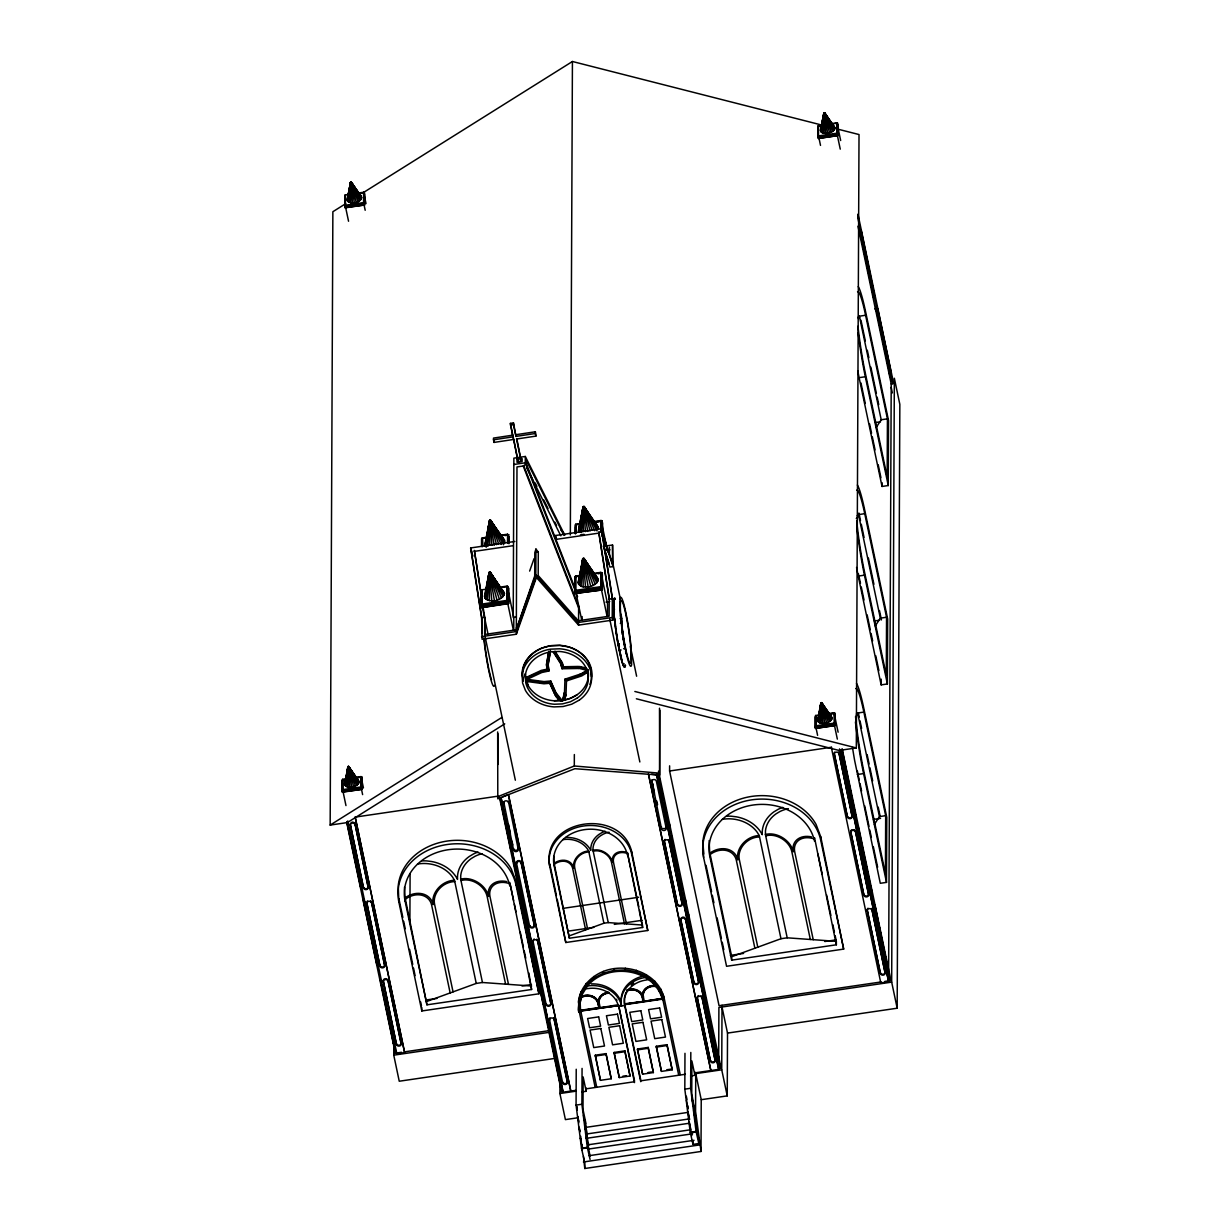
<?xml version="1.0" encoding="UTF-8"?>
<svg xmlns="http://www.w3.org/2000/svg" width="1230" height="1230" viewBox="0 0 1230 1230"><rect width="100%" height="100%" fill="white"/><g stroke="black" fill="none" stroke-linecap="round" stroke-linejoin="round"><path stroke-width="1.5" d="M504.746 723.886L347.383 822.562L330.163 825.084L332.869 211.714L345.815 203.596M354.686 777.975L361.835 776.93L361.851 788.276L342.217 791.151L342.201 779.805L342.432 792.197L362.066 789.322L362.112 778.283M357.269 193.633L364.403 192.587L364.418 203.934L344.784 206.809L344.769 195.462L345.015 207.855L364.649 204.98L364.695 193.94M342.432 792.197L342.663 779.282L346.337 778.744M348.551 221.246L345.184 205.302L345.23 194.94L348.905 194.401M342.832 790.721L342.816 780.051M345.415 206.379L345.399 195.708M352.872 822.224A2.368 1.983 0.3 0 1 355.009 823.854L368.185 887.291A2.368 1.983 0.3 0 1 366.263 889.598A2.368 1.983 0.3 0 1 363.511 887.983L350.335 824.546A2.368 1.983 0.3 0 1 350.442 823.516M368.185 887.291L355.009 823.854M496.92 796.317L355.178 817.104L404.639 1052.696L396.86 1053.833L347.798 820.979M362.619 794.611L360.99 786.939L361.036 776.591L355.532 777.391M365.187 210.268L363.573 202.596L363.619 192.249L358.099 193.049M361.205 777.36L361.374 788.753L342.986 791.459M363.788 193.018L363.957 204.411L345.569 207.117M361.451 789.076L361.497 778.713M364.019 204.734L364.065 194.371M363.511 887.983L350.335 824.546M370.522 900.821A2.368 1.983 0.3 0 1 371.491 902.097L384.667 965.535A2.368 1.983 0.3 0 1 382.745 967.841A2.368 1.983 0.3 0 1 380.009 966.227L366.817 902.789A2.368 1.983 0.3 0 1 366.801 902.267M384.667 965.535L371.491 902.097M380.009 966.227L366.817 902.789M387.788 979.849A2.368 1.983 0.3 0 1 387.973 980.341L401.165 1043.778A2.368 1.983 0.3 0 1 399.243 1046.069A2.368 1.983 0.3 0 1 396.49 1044.455L383.314 981.017A2.368 1.983 0.3 0 1 383.699 979.541M401.165 1043.778L387.973 980.341M556.221 1058.215L399.243 1081.232L393.754 1055.156L393.8 1041.733M401.534 1052.28L395.307 1053.203L395.337 1048.883M396.49 1044.455L383.314 981.017M396.86 1053.833L396.875 1052.972M398.889 902.174L398.228 885.738A59.471 49.815 0.3 0 1 447.136 841.059A59.471 49.815 0.3 0 1 511.357 869.149L516.031 881.556L538.94 993.794L421.813 1010.968L398.889 902.174A59.471 49.815 0.3 0 1 447.12 844.518A59.471 49.815 0.3 0 1 516.016 885L538.94 993.794M528.885 973.022L531.606 989.489L426.948 1004.833L405.116 901.267L404.516 887.076M404.639 1052.696L355.178 817.104M409.882 921.547L410.097 873.623M421.813 1010.968L421.829 1007.524M426.948 1004.833L405.131 897.808A20.264 16.513 -38.2 0 1 433.114 904.65A19.941 16.251 -38.2 0 1 454.485 880.234L452.548 877.052A33.272 27.875 0.3 0 0 417.554 864.014M481.468 596.596L474.349 550.41L480.838 591.676M481.176 606.19L481.145 590.523L481.176 606.19L508.267 602.223L508.236 586.556L502.824 587.34M481.545 546.258L481.576 538.632L486.988 537.833M508.574 603.669L508.543 587.986L508.574 603.669L481.484 607.635L481.545 592.399M481.853 545.782L481.868 540.078L481.945 546.212M481.53 636.648L515.57 631.651L534.712 576.04L534.804 552.577L535.942 549.057L538.294 552.07L538.187 575.532L578.192 620.75L609.127 616.215L609.204 599.056L598.841 533.113L598.841 532.16L601.947 531.698L612.863 601.116L612.786 620.089L578.546 625.117L536.434 577.516L516.308 634.234L482.068 639.262L481.607 617.768L470.629 547.95L514.847 541.461M487.987 633.865L481.714 604.099L481.776 589.816L487.218 589.016M482.006 590.877L481.945 605.16L507.313 601.439M482.16 546.843L482.206 537.925L485.835 537.387M482.099 633.558L482.16 620.274L471.244 550.871L472.904 556.098M482.498 544.767L482.514 539.417M482.714 545.782L482.206 537.925M483.236 607.897L484.728 617.322L484.651 634.465L515.585 629.929M485.204 635.157L485.266 619.828M659.91 710.187L659.634 775.1L574.871 768.704L497.796 798.823L497.673 731.942M497.95 764.46L498.089 733.926M500.918 798.362L500.918 797.501L563.017 1092.209L575.579 1090.38M518.245 848.008L518.245 849.269A2.368 1.983 0.3 0 1 516.323 851.575A2.368 1.983 0.3 0 1 513.571 849.961L503.716 801.883M513.371 630.144L507.098 600.378L507.16 586.095L498.089 587.417M507.406 601.87L507.375 587.156M507.544 543.122L507.575 534.204L500.333 535.265M507.713 603.315L507.667 593.952M508.713 542.707L508.666 534.666L501.44 535.726M508.928 543.721L509.051 536.526M518.245 849.269L508.39 801.207M531.606 989.489L509.804 882.464M513.756 630.144L513.802 617.645L508.528 592.599M513.571 849.961L513.587 848.685A2.368 1.983 0.3 0 0 517.861 849.484M516.308 634.234L517.891 628.053L516.385 627.654M516.323 629.068L516.984 466.923L523.196 466.016L526.363 463.802L526.379 460.358L563.986 535.357M516.016 885L516.031 881.556M516.492 862.922L516.492 863.783A2.368 1.983 0.3 0 1 518.414 861.492A2.368 1.983 0.3 0 1 521.166 863.106L534.343 925.683A2.368 1.983 0.3 0 1 532.421 927.973A2.368 1.983 0.3 0 1 529.684 926.359L516.492 862.922A2.368 1.983 0.3 0 1 516.892 861.446M521.166 863.106L521.166 862.245A2.368 1.983 0.3 0 0 517.307 861.062M577.593 596.704L525.272 462.803L525.302 456.468L513.863 458.144L513.218 617.475L516.385 617.014M578.7 676.054L566.523 680.067L565.985 695.411L564.524 699.378L562.172 701.331L559.158 700.178L555.852 696.488L549.687 683.28L543.968 683.772L528.039 681.651L525.764 680.052L525.425 673.871M587.832 669.72L580.944 673.902L564.97 679.16L564.401 695.181L562.156 701.331L557.313 695.873L550.732 681.851L544.014 682.435L525.748 680.005L527.193 676.946L541.231 670.396L547.181 669.151L546.489 664.231L548.641 651.992M528.039 681.651L528.039 680.79L531.206 681.205M529.684 926.359L529.684 925.498A2.368 1.983 0.3 0 0 532.421 927.113A2.368 1.983 0.3 0 0 534.343 924.822L521.166 862.245M532.99 941.165L532.974 942.026A2.368 1.983 0.3 0 1 534.896 939.735A2.368 1.983 0.3 0 1 537.648 941.35L550.84 1003.926A2.368 1.983 0.3 0 1 548.918 1006.217A2.368 1.983 0.3 0 1 546.166 1004.603L532.99 941.165A2.368 1.983 0.3 0 1 534.312 939.028M515.57 631.651L535.819 574.595L535.942 549.057M534.343 925.683L534.343 924.822M537.648 941.35L537.648 940.489A2.368 1.983 0.3 0 0 536.68 939.197M527.193 677.807L541.215 671.257L547.166 670.012L547.181 669.151M546.166 1004.603L546.166 1003.742A2.368 1.983 0.3 0 0 548.918 1005.356A2.368 1.983 0.3 0 0 550.84 1003.05L537.648 940.489M525.748 679.99L541.815 672.503L548.903 671.011L548.088 664.262L549.01 658.973M549.749 866.366C540.477 818.442 621.411 806.926 631.743 851.929L647.779 930.495L565.8 942.518L549.749 866.366A41.62 34.87 0.3 0 1 583.512 826.007A41.62 34.87 0.3 0 1 631.743 854.343L647.779 930.495M550.732 681.851L550.732 680.99L544.014 681.574L525.748 679.145L533.22 675.654M549.472 1019.409L549.472 1020.27A2.368 1.983 0.3 0 1 551.394 1017.979A2.368 1.983 0.3 0 1 554.13 1019.593L567.322 1082.154A2.368 1.983 0.3 0 1 565.4 1084.46A2.368 1.983 0.3 0 1 562.648 1082.846L549.472 1019.409A2.368 1.983 0.3 0 1 549.856 1017.917M550.84 1003.926L550.84 1003.05M639.569 910.4L642.66 927.482L569.398 938.229L554.115 865.736L553.715 856.157M555.068 694.873L549.702 682.419M554.13 1019.593L554.146 1018.717A2.368 1.983 0.3 0 0 553.623 1017.794M598.841 533.113L556.514 539.324L555.268 535.542L601.332 528.777L612.463 563.894L612.555 545.013L604.991 546.12M556.637 694.443L550.732 680.99M559.158 700.178L555.084 694.012M577.885 1117.778L565.4 1119.608L559.911 1093.532L559.973 1080.217M562.156 701.331L564.493 692.413L564.493 693.29M588.324 676.562L587.971 670.519L579.315 668.474L562.064 668.766L560.726 662.955L553.746 651.915M501.317 798.516L563.033 1091.348L561.48 1091.579L561.495 1087.274M566.523 680.067L566.523 680.928L581.713 675.931L586.479 673.025L587.879 670.535L585.495 668.567L579.545 667.152L563.402 667.444L562.295 662.693L554.976 651.193M562.648 1082.846L562.663 1081.985A2.368 1.983 0.3 0 0 565.4 1083.599A2.368 1.983 0.3 0 0 567.322 1081.293L554.146 1018.717M564.524 699.378L565.985 694.55M563.017 1092.209L563.171 1091.333M564.97 679.16L564.97 680.021L580.944 674.763L587.879 670.535M565.8 942.518L557.205 899.253M567.322 1082.154L567.322 1081.293M570.336 534.942L572.427 61.5L821.794 125.06M569.398 938.229L554.13 863.322A14.191 11.562 -38.2 0 1 573.703 868.103A13.961 11.378 -38.2 0 1 588.678 851.006L587.31 848.777A23.293 19.511 0.3 0 0 562.817 839.66M594.751 573.872L601.977 572.811L602.008 588.478L574.917 592.445L574.887 576.778L580.314 575.978M575.179 532.959L575.117 524.918L580.529 524.118M497.381 796.84L574.302 765.998L574.349 754.543M575.394 533.974L575.517 526.794M581.729 620.12L575.456 590.354L575.517 576.071L579.146 575.532M575.717 533.128L575.748 524.195L579.376 523.673M575.748 577.131L575.686 591.415L601.055 587.694L601.116 573.411M575.948 532.405L575.978 525.272M576.04 532.836L576.071 525.702M584.235 1160.321L581.483 1148.22L576.071 1105.093L576.224 1069.254M601.332 528.777L612.309 598.61L612.233 617.491L578.177 622.472L578.192 620.75M578.546 625.117L578.561 623.379M578.561 621.657L578.638 606.129L523.903 466.078M578.592 668.459L579.315 667.613M578.592 667.137L579.545 666.46L585.495 667.875L587.786 669.766M577.162 1110.306L577.178 1106.493M581.16 997.223L581.682 997.007A10.778 9.025 0.3 0 1 597.98 1003.111L598.918 1007.585L580.591 1010.276L580.591 1011.998C575.871 1013.274 580.007 1003.495 578.53 1001.051C580.299 987.306 590.8 976.466 603.315 971.423C626.132 962.337 657.758 972.453 664.123 997.93L680.19 1074.513M580.037 675.055L580.037 674.194M579.038 1012.229L578.53 1001.051M579.607 998.652L579.622 996.93M580.821 998.545L580.114 1002.896L582.466 992.287M582.113 620.12L582.128 616.553M578.53 1002.788L580.975 991.826M580.714 1139.165L580.729 1136.289M581.329 998.283L582.098 993.717M590.077 1159.475L587.325 1147.375L581.898 1104.248L582.067 1068.393M582.067 1149.989L582.082 1145.684M722.025 1005.294L721.733 1069.808L695.734 1073.621L701.238 1099.697L701.008 1151.465L584.788 1168.5L583.435 1156.508M586.479 673.025L586.479 672.164L583.297 674.101M584.788 1168.5L584.819 1162.75M580.96 993.548L586.172 985.168L586.172 983.447M581.79 1091.917L586.172 1091.287L586.187 1087.95M587.479 984.215L587.479 985.937L582.466 994.009M586.172 985.168L593.798 978.219L593.798 976.497M595.335 1056.047L595.351 1055.186L606.098 1053.618L611.218 1078.756L600.455 1080.34L595.335 1056.047L606.098 1054.479L606.098 1053.618M579.038 1010.845L598.918 1007.923L597.98 1003.111M597.965 1003.465A10.778 9.025 0.3 0 0 581.667 997.346L581.344 996.9A11.408 9.548 0.3 0 1 598.595 1003.373L598.595 1003.034A10.962 9.179 0.3 0 1 608.681 992.287M607.097 616.399L600.824 586.633L600.901 572.35L593.644 573.411M601.07 531.191L601.116 520.475L593.875 521.535M608.712 992.81A10.332 8.656 0.3 0 0 599.225 1002.942L599.21 1003.28A10.332 8.656 0.3 0 1 608.712 993.148M601.301 532.252L601.347 521.551M601.209 573.841L601.362 589.139L575.978 592.86M601.455 587.786L601.485 580.637M579.146 1011.367L618.582 1005.587L600.163 1007.739L618.475 1004.71L634.511 1082.6M602.239 536.618L602.208 520.936L593.183 522.273M602.3 589.923L575.117 593.46L602.3 589.923L602.377 574.671M602.546 536.142L602.608 522.812M600.455 1080.34L595.351 1055.186M593.798 978.219L603.3 973.145L603.315 971.423M607.482 616.399L607.543 603.899L602.27 578.853M609.404 554.822L609.434 547.196M603.269 546.12L609.911 567.061L613.017 566.6L612.555 545.013M603.3 973.145L614.062 970.316L614.077 968.594M614.17 1053.295L614.17 1052.434L624.917 1050.851L630.037 1076.004L619.274 1077.572L614.17 1053.295L624.917 1051.712L624.917 1050.851M618.582 1005.587L580.714 1010.799L596.642 1086.767M619.274 1077.572L614.17 1052.434M625.885 992.456L624.394 998.068L624.686 1005.525L640.738 1081.677M645.443 977.435A29.428 24.662 0.3 0 0 621.581 1005.986A29.428 24.662 0.3 0 0 587.479 985.937C607.589 961.937 654.391 968.072 662.57 999.975C667.613 997.453 656.62 986.076 654.683 982.739C646.657 975.221 636.218 971.008 625.332 969.917L625.347 968.195M642.075 996.654L642.075 996.992A10.332 8.656 0.3 0 0 627.531 990.642L627.531 990.304A10.332 8.656 0.3 0 1 642.075 996.654L643.013 1001.466L624.702 1003.803M642.66 927.482L627.392 852.575L638.801 906.725M654.437 983.154L656.39 985.722A11.301 9.456 0.3 0 0 642.706 996.561A10.962 9.179 0.3 0 0 627.269 989.812L627.269 990.165A10.962 9.179 0.3 0 1 642.706 996.9A11.301 9.456 0.3 0 1 656.39 986.06M631.743 854.343L631.743 851.929M635.802 973.222L635.818 971.5M636.356 971.977L636.356 970.255M637.509 1049.867L637.509 1049.005L648.256 1047.422L653.376 1072.575L642.614 1074.159L637.509 1049.867L648.256 1048.298L648.256 1047.422M642.614 1074.159L637.509 1049.005M656.251 986.229A10.655 8.933 0.3 0 0 643.321 996.469L643.321 996.807A10.655 8.933 0.3 0 1 656.251 986.583M646.365 976.343L646.365 974.621M666.199 826.299L666.199 828.174A2.368 1.983 0.3 0 1 664.277 830.481A2.368 1.983 0.3 0 1 661.525 828.866L651.716 779.989M653.468 983.6L653.468 981.878M654.683 982.739L654.683 981.017M656.513 775.546L656.528 774.685L651.623 774.285M656.328 1047.114L656.328 1046.253L667.091 1044.67L672.195 1069.823L661.448 1071.392L656.328 1047.114L667.075 1045.531L667.091 1044.67M659.634 775.1L659.495 708.219M659.311 991.288L659.311 989.566L662.586 998.253L644.259 1001.282L643.321 996.469M660.741 990.719L660.756 988.997M661.525 828.866L661.525 826.975M661.448 1071.392L656.328 1046.253M668.474 839.629A2.368 1.983 0.3 0 1 668.982 840.567L682.173 904.004A2.368 1.983 0.3 0 1 680.252 906.295A2.368 1.983 0.3 0 1 677.499 904.68L664.323 841.243A2.368 1.983 0.3 0 1 665.123 839.383M664.123 999.744L664.123 997.93M682.173 904.004L668.982 840.567M881.003 981.971L719.058 1005.725L669.597 770.995L669.612 765.829M677.499 904.68L664.323 841.243M685.464 919.671A2.368 1.983 0.3 0 0 682.727 918.057A2.368 1.983 0.3 0 0 680.805 920.348L693.997 982.924A2.368 1.983 0.3 0 0 696.734 984.538A2.368 1.983 0.3 0 0 698.655 982.247L685.479 918.81A2.368 1.983 0.3 0 0 685.295 918.303M690.537 1075.973L694.919 1075.328L691.89 1060.983L691.752 1093.516L694.75 1111.182L692.306 1099.543L692.306 1100.481L696.134 1118.639L696.119 1121.96L693.659 1110.321L698.84 1140.195L698.825 1143.516L692.982 1144.377L690.23 1132.277L684.818 1089.15L684.972 1053.311M686.463 1100.389L688.001 1108.599M698.825 1143.516L696.072 1131.416L690.645 1088.289L690.814 1052.449M692.982 1144.377L692.997 1141.056M693.997 982.924L680.805 919.486M694.919 1075.328L694.935 1072.007M695.734 1073.621L695.565 1111.29L701.008 1151.465M715.153 1060.491L701.961 997.038L715.153 1060.491A2.368 1.983 0.3 0 1 713.231 1062.782A2.368 1.983 0.3 0 1 710.479 1061.167L697.287 997.73A2.368 1.983 0.3 0 1 698.625 995.593M698.655 982.247L685.479 918.81M703.621 857.495L702.96 841.043A59.471 49.815 0.3 0 1 751.868 796.379A59.471 49.815 0.3 0 1 816.09 824.454L820.764 836.861L843.672 949.099L726.561 966.288L703.621 857.495A59.471 49.815 0.3 0 1 751.853 799.823A59.471 49.815 0.3 0 1 820.748 840.321L843.672 949.099M731.681 960.153L731.696 956.694L780.973 938.721L787.2 937.814L836.369 941.35L836.354 944.794L731.681 960.153L709.864 856.572L709.141 840.597M710.479 1061.167L697.287 997.73M694.919 1072.868L718.628 1069.393L718.628 1068.532L656.528 773.824M716.921 1057.093C716.321 1060.491 718.089 1059.138 718.674 1058.569L718.904 1007.462L891.673 982.124L894.348 378.24L899.837 404.332L897.177 1008.216L727.514 1033.092L727.238 1095.884L701.238 1099.697M718.628 1068.532L720.18 1068.301L720.211 1063.996L658.496 771.164M836.354 944.794L814.537 837.784L814.322 838.983A18.681 13.899 32.9 0 0 794.734 851.929L813.23 939.689M829.466 713.907L834.816 713.123L834.832 724.485L815.198 727.361L815.244 716.321M835.093 714.492L835.047 725.531L815.413 728.406L815.475 717.367M834.155 123.692L837.722 123.169L837.738 134.531L818.119 137.406L818.088 126.044L821.671 125.522M819.318 714.953L815.644 715.491L815.751 726.607L834.14 723.917M838.014 124.522L837.968 135.577L818.334 138.452L818.088 126.044M815.874 716.567L815.982 727.653L834.37 724.962M820.518 145.401L818.504 135.884L818.55 125.537L822.224 124.999M816.043 727.976L815.644 715.491M820.748 840.321L820.764 836.861M831.326 748.163L831.342 747.302L880.803 982.893L888.583 981.74L888.583 980.894M834.217 724.224L834.032 712.8L828.513 713.6M838.414 751.976A2.368 1.983 0.3 0 1 838.937 752.914L852.113 816.351A2.368 1.983 0.3 0 1 850.191 818.642A2.368 1.983 0.3 0 1 847.455 817.028L834.263 753.59A2.368 1.983 0.3 0 1 834.663 752.114M831.418 123.646L836.938 122.831L837.061 133.962L818.673 136.653M837.169 123.922L837.276 135.008L818.888 137.699M837.338 135.315L837.384 124.968M852.113 816.351L838.937 752.914M847.455 817.028L834.263 753.59M855.803 832.987L868.611 894.594A2.368 1.983 0.3 0 1 866.689 896.885A2.368 1.983 0.3 0 1 863.937 895.271L850.76 831.834A2.368 1.983 0.3 0 1 852.083 829.697M868.611 894.594L855.419 831.157A2.368 1.983 0.3 0 0 853.897 829.635M636.356 698.778L839.091 750.454L856.311 747.932L859.017 134.547L836.692 128.858M863.937 895.271L850.76 831.834M871.394 908.463A2.368 1.983 0.3 0 1 871.916 909.401L885.093 972.838A2.368 1.983 0.3 0 1 883.171 975.129A2.368 1.983 0.3 0 1 880.419 973.514L867.242 910.077A2.368 1.983 0.3 0 1 868.057 908.217M885.093 972.838L871.916 909.401M857.387 485.051A59.471 5.766 81.7 0 1 864.752 510.235L887.676 619.028L887.384 683.957L881.157 684.879L881.187 679.145M858.263 286.621A59.471 5.766 81.7 0 1 865.613 311.82L888.552 420.614L888.26 485.543L882.033 486.45L882.048 482.637M880.419 973.514L867.242 910.077M880.803 982.893L880.803 982.017M855.788 688.631A53.136 5.151 81.7 0 1 863.86 712.109L885.677 815.674L885.431 873.715L863.598 770.134A53.136 5.151 81.7 0 1 855.665 717.644M856.664 490.216A53.136 5.151 81.7 0 1 864.736 513.694L886.553 617.26L886.292 675.285L864.475 571.719A53.136 5.151 81.7 0 1 856.71 520.997M857.541 291.802A53.136 5.151 81.7 0 1 865.597 315.264L887.43 418.846L887.168 476.871L865.351 373.305A53.136 5.151 81.7 0 1 857.956 326.227M852.498 747.517A59.471 5.766 81.7 0 0 854.681 760.694L880.28 883.294L886.507 882.387L886.799 817.443L863.875 708.665A59.471 5.766 81.7 0 0 856.511 683.465M888.629 970.132L891.212 383.883M884.785 981.417L890.074 980.679L890.105 976.359L842.212 749.147M857.971 226.197L891.212 383.945L892.765 383.714L892.78 379.394L857.956 214.143M531.621 986.03L482.452 982.493L460.681 879.173L460.758 875.33A29.889 25.046 0.3 0 1 471.305 858.525L475.072 856.264A29.889 25.046 0.3 0 1 482.16 853.682M787.2 937.814L765.414 834.494L765.49 830.65A29.889 25.046 0.3 0 1 776.038 813.845L779.82 811.585A29.889 25.046 0.3 0 1 788.384 808.664M621.165 1001.051L621.258 997.822A29.428 24.662 0.3 0 1 641.722 976.482M614.108 606.774L614.293 603.177M620.32 605.867L620.52 602.254A31.596 3.06 81.7 0 1 625.855 614.431L627.285 621.734A31.596 3.06 81.7 0 1 630.606 645.627L631.113 661.433A31.596 3.06 81.7 0 1 625.778 649.286L624.363 641.952A31.596 3.06 81.7 0 1 620.32 605.883M349.243 202.381L350.627 183.132C352.426 181.517 349.243 182.732 351.626 182.655L361.666 197.707C360.021 202.981 351.134 204.826 347.383 200.844L350.442 182.916M346.675 786.723L348.321 766.874L359.099 782.049C357.438 787.323 348.551 789.168 344.8 785.186L347.875 767.259L344.554 784.171M487.88 546.274L489.632 521.612C489.063 518.814 492.384 521.059 489.402 521.32L485.158 546.059L489.402 521.32M487.326 600.071L489.217 573.503C488.956 570.612 491.785 573.042 488.971 573.211L484.743 597.949C489.924 603.453 502.194 600.901 504.469 593.629L490.216 572.642L494.429 580.314M581.421 532.559L583.558 507.068L598.441 528.008L598.088 529.5L584.573 507.252M581.067 586.326L578.146 582.82L583.128 559.02L584.25 559.02L598.211 579.868C596.243 586.556 586.987 588.171 581.067 586.326L582.959 559.758C583.989 556.098 584.019 560.803 582.836 558.528M827.713 133.394L822.578 132.963L823.946 113.713C825.684 111.853 823.285 113.36 824.208 113.76L827.713 133.394L832.848 131.456L835.001 128.289L824.884 113.175L834.755 127.29M819.657 722.917L820.841 702.868L821.671 702.622L817.781 721.395C821.532 725.377 830.435 723.517 832.08 718.259L821.456 703.053M349.612 193.172L349.95 189.666M350.289 186.161L350.627 182.655M347.029 777.514L347.536 772.255M488.633 531.514L488.971 527.993M489.309 524.487L489.648 520.966L490.801 520.797L504.561 540.339L503.531 544.706L490.509 520.167M488.541 579.884L488.879 576.378M582.851 510.757L583.189 507.252M582.113 567.906L582.451 564.385M823.101 122.016L823.439 118.511M820.533 708.465L821.363 703.299M348.105 201.705L350.519 183.07L351.626 182.655M345.522 786.047L347.798 766.751L348.674 766.428L344.815 783.095M486.158 547.258L489.432 521.443M485.742 599.148L489.094 572.288M579.945 531.698L583.051 507.821C583.666 504.392 584.927 508.713 582.928 506.791M579.468 585.403L582.712 559.466M822.578 132.963L821.425 132.302L824.208 113.129L834.74 129.381M818.504 722.256L820.871 703.376L817.535 720.38M347.383 198.753L350.535 182.747L347.137 199.829M487.095 536.065L489.386 520.505M485.758 593.583L486.373 589.831M486.972 586.095L488.787 574.841M583.051 507.36L578.715 532.344L582.974 507.713M580.406 574.21L582.82 559.22M823.977 113.329L821.44 128.274L822.593 127.259M819.134 714.492L820.841 702.868M347.383 200.844L350.442 182.317M344.8 785.186L347.952 767.412M484.743 597.949L489.002 573.334M578.484 584.204L582.62 558.774M820.702 131.441L823.793 113.591L820.456 130.426L821.425 132.302M817.781 721.395L820.871 703.545M548.934 651.193L546.489 665.092L547.166 670.012M549.333 657.22L550.502 650.532M550.487 651.423L548.088 665.123L548.903 671.011M484.82 544.675L489.432 521.197M489.002 573.088L484.405 596.565M578.715 529.469L582.974 507.483L578.377 530.96M582.743 559.343L578.146 582.82M823.793 113.421L820.456 130.426M348.044 767.474L349.059 767.09L359.099 782.049M597.872 578.484L584.25 559.02L582.82 559.681M831.834 717.244L821.963 703.13L821.025 703.668M529.638 571.074L534.035 558.666M518.737 625.686L535.173 579.361M529.53 937.122L529.515 938.413M494.399 685.448L494.076 686.279A34.794 3.367 81.7 0 1 490.355 677.53L488.787 670.704A34.794 3.367 81.7 0 1 483.759 637.955M626.916 990.842L627.269 989.812M620.489 616.276L620.72 613.939M876.098 427.625L881.203 419.753L859.386 316.187L865.597 315.264M875.237 626.055L880.326 618.167L858.509 514.601L864.736 513.694M874.361 824.469L879.45 816.597L857.633 713.016L863.86 712.109M527.193 676.946L525.81 679.037L528.3 685.587M489.509 521.535L491.047 521.09L504.884 541.723M485.174 543.183L486.188 541.692M358.115 784.202L348.889 766.505M489.094 573.426L490.632 572.98L504.469 593.629M823.854 113.667L824.961 113.329L835.001 128.289M584.358 507.037L590.446 516.585M584.558 507.483L583.189 507.898M817.796 719.304L818.519 718.228M348.121 197.676L349.274 196.677M832.848 131.456L824.7 112.714M490.801 521.443L501.194 544.444M501.517 597.98L490.263 572.104M345.538 782.019L346.691 781.019M859.662 317.525L859.447 317.709A18.681 7.426 -85.9 0 0 858.279 318.708M858.786 515.939L858.571 516.123A18.681 7.426 -85.9 0 0 856.295 518.553M857.91 714.369L857.71 714.538A18.681 7.426 -85.9 0 0 855.419 716.967M577.193 621.842L578.577 620.689M564.524 698.517L562.172 700.454L556.652 693.582M574.841 619.182L576.04 618.321M363.619 192.418L572.427 61.5M330.163 825.084L501.732 717.505M405.423 899.161L405.869 898.869A18.681 15.221 -38.2 0 1 431.653 905.172L450.149 992.933M554.315 864.26L554.638 864.06A13.084 10.655 -38.2 0 1 572.688 868.472L585.634 929.895M710.156 854.466L710.602 854.189A18.681 15.221 -38.2 0 1 736.386 860.477L754.882 948.238M575.025 619.382L576.286 618.598M351.257 182.655L355.532 190.158M355.439 786.062L348.536 766.413M577.301 694.596L570.382 698.332L562.525 700.454L554.284 700.793A31.596 26.476 0.3 0 1 525.225 673.84M502.394 796.917L506.837 795.134M350.658 182.163L356.269 202.381M569.398 935.815L603.899 923.238L608.25 922.592L642.66 925.068M426.964 1001.389L476.241 983.416L482.452 982.493M543.583 671.273L548.903 670.15M648.241 979.587L645.996 980.049A26.276 22.017 0.3 0 0 624.686 1005.525L618.475 1006.448A26.276 22.017 0.3 0 0 588.032 988.551L585.726 988.766M593.214 851.221L593.537 851.16A12.93 9.625 32.9 0 1 611.495 862.338L624.44 923.761M460.973 880.526L461.435 880.434A18.481 13.745 32.9 0 1 487.111 896.409L505.591 984.169M765.706 835.846L766.167 835.754A18.481 13.745 32.9 0 1 791.843 851.729L810.324 939.474M513.402 437.772L513.417 439.494L494.045 442.416L493.491 439.802L512.864 436.881L510.373 423.381L513.479 422.905L515.985 436.419L535.342 433.498L535.342 431.776L515.97 434.697M510.389 425.103L513.494 424.627L513.479 422.905M535.342 431.776L535.896 436.112L516.523 439.033L521.197 461.188L518.091 461.65L510.373 423.381M359.114 193.679L364.403 192.587M358.268 193.833L361.943 193.294M345.184 205.302L363.573 202.596M818.504 135.884L836.892 133.194L840.259 149.138M345.353 206.071L363.742 203.365M344.723 206.502L364.418 203.934M818.042 137.099L837.738 134.531M344.954 207.547L364.649 204.98M859.616 230.533L861.185 230.302L874.715 296.507L874.346 295.461M874.361 292.878L872.808 293.109L873.1 294.862M877.667 308.546C871.517 306.439 878.466 314.419 877.667 308.546L890.858 371.122C893.026 377.364 886.492 374.151 890.858 371.122M857.771 370.753L859.109 377.656L865.336 376.749L888.26 485.543M513.832 464.479L525.272 462.803M881.203 419.753L887.43 418.846M875.207 422.566L880.542 421.782M505.146 535.619L508.666 534.666M596.888 522.166L602.208 520.936M580.437 534.85L584.112 534.312M474.349 551.378L512.987 545.705M536.541 552.332L538.294 552.07M606.313 550.348L609.988 549.81M534.712 576.04L536.449 575.794M598.457 573.764L601.977 572.811M481.714 604.099L507.098 600.378M575.456 590.354L600.824 586.633M481.084 605.76L508.267 602.223M484.066 606.329L507.621 602.885M508.482 603.238L481.484 607.635M481.607 617.768L484.728 617.322M609.204 599.056L612.309 598.61M606.021 602.116L609.757 601.562M856.557 567.461L858.233 576.086L864.459 575.179L887.384 683.957M620.105 618.613L621.657 618.383L621.196 615.138L622.38 634.465M620.304 623.349L621.857 623.118M623.579 648.687L625.132 648.456L622.934 636.54M621.119 650.009L619.52 649.994M880.326 618.167L886.553 617.26M874.33 620.981L879.665 620.197M356.546 778.021L361.835 776.93M830.511 714.107L834.816 713.123M360.99 786.939L342.617 789.629L345.968 805.589M342.77 790.413L361.159 787.707M342.155 790.844L361.851 788.276M342.371 791.889L362.066 789.322M669.597 770.995L831.572 747.24M840.444 751.838L841.997 751.607L855.542 815.229L842.012 749.024M857.356 774.5L863.583 773.593L886.507 882.387M667.798 823.762C670.242 821.256 669.981 829.389 669.335 826.13M670.335 838.322C669.166 833.141 674.701 837.138 670.55 839.475M855.188 811.6L853.635 811.831L853.928 813.583M855.188 814.183L853.62 814.414L852.851 810.739M879.45 816.597L885.677 815.674M873.454 819.395L880.572 818.365M363.511 901.221L363.711 902.374L365.264 902.144M858.479 829.85L858.14 826.222L872.024 893.472L858.479 829.85L856.926 830.081L856.634 828.313M563.386 908.309L638.662 897.27M683.742 899.453C686.186 896.962 685.925 905.08 685.295 901.821M567.707 931.202L593.798 927.389M614.293 924.376L642.245 920.286M871.686 889.844L870.133 890.074L867.027 875.345M529.592 938.997L529.869 940.766L531.437 940.535M873.208 907.171C872.9 904.05 872.639 905.234 874.976 905.511L888.521 971.715L874.622 904.465L874.976 905.511M873.423 908.324L874.976 908.094M425.642 1000.067L436.973 998.406M521.981 985.937L531.437 984.554M730.374 955.372L743.596 953.435M824.823 941.519L836.169 939.858M696.749 961.137L700.239 977.696C702.807 976.743 703.13 983.323 700.224 980.295M529.869 940.766L543.06 1003.342L544.613 1003.111M662.586 998.591L624.702 1004.141L640.753 1079.955M624.809 1004.326L662.693 998.775L678.622 1074.743M624.809 1004.664L662.693 999.114M379.793 977.373L393.385 1043.194L394.938 1042.963M886.599 970.901L888.152 970.67M404.655 1051.835L548.872 1030.678M393.754 1055.156L548.841 1032.401M716.721 1055.94L718.274 1055.709L718.674 1058.569M622.872 1076.189L626.454 1075.666M647.995 1072.498L651.593 1071.976M666.829 1069.746L672.195 1068.962M718.658 1064.227L720.211 1063.996M586.172 1088.827L634.526 1081.724M640.738 1080.816L685.371 1074.267M559.911 1093.532L575.948 1091.179M576.071 1105.093L581.898 1104.248M684.818 1089.15L690.645 1088.289M584.973 1127.495L688.077 1112.381M586.356 1134.029L689.446 1118.9M586.326 1138.334L689.43 1123.221M587.709 1144.853L690.799 1129.74M581.483 1148.22L587.325 1147.375M690.23 1132.277L696.072 1131.416M581.79 1148.682L587.617 1147.836M690.537 1132.738L696.365 1131.877M587.694 1149.174L692.659 1133.783M589.062 1155.693L694.028 1140.302M583.42 1161.981L699.639 1144.93M614.416 606.79L614.108 606.836A31.58 3.06 81.7 0 0 614.277 612.233M588.878 851.96L588.494 851.99A12.854 10.47 -38.2 0 0 574.718 867.734L587.663 929.157M759.51 836.892L758.987 836.954A18.358 14.96 -38.2 0 0 739.292 859.432L757.788 947.177M454.777 881.587L454.239 881.633A18.358 14.96 -38.2 0 0 434.559 904.111L453.055 991.872M554.161 700.716L562.371 700.408M614.062 970.316L625.332 969.917M563.402 666.752L578.592 666.445M577.254 667.629L578.607 667.598M821.071 702.714L822.916 723.486M574.302 765.998L659.219 773.116M347.952 766.582L349.935 787.277M536.818 681.958L540.401 682.435M634.849 691.475L856.311 747.932M831.372 125.337L834.032 126.429M489.217 573.503L489.402 600.64M627.592 853.512L627.239 853.42A13.084 9.732 32.9 0 0 613.524 862.476L626.47 923.914M559.173 699.301L561.972 700.423M360.713 195.831L351.473 182.532L361.436 196.692M598.103 526.625L592.476 519.752M596.873 577.285L591.23 570.028M831.111 716.383L821.871 703.083L824.269 707.634M503.562 539.14L501.963 538.233L490.801 520.797L504.561 540.339M501.548 590.123L504.131 592.23M358.853 781.035L348.889 766.874L350.442 769.903M363.434 898.792L363.419 900.621M561.065 530.299L564.801 534.527M535.819 574.595L578.177 622.472M584.481 507.144L597.104 525.425M503.132 591.03L490.524 572.765L500.533 588.54M348.982 766.936L358.13 780.174M822.055 703.283L832.08 718.259M584.588 507.36L598.441 528.008M361.666 197.707L351.642 182.747L361.42 198.783M584.358 559.235L598.211 579.868M824.792 113.129L832.879 125.752M584.127 558.943L589.201 566.861M554.976 651.869L562.279 663.385L563.402 667.444M552.947 651.516L560.726 663.816L562.064 668.766M831.834 719.335L822.024 703.376L831.096 720.411M597.857 581.36L584.127 558.435M504.546 543.214L490.816 520.29M504.115 595.105L490.401 572.181M349.043 767.166L358.837 783.126M780.973 938.721L759.233 835.539L757.28 832.356A33.272 27.875 0.3 0 0 722.287 819.334M858.325 573.626L860.493 583.266M824.669 113.083L828.851 120.74M584.188 507.021L586.71 511.634M583.958 558.897L585.634 561.972M490.632 520.751L493.168 525.364M824.884 113.514L834.017 130.457M597.088 530.991L584.235 506.499M584.25 559.466L596.858 582.851M351.38 182.117L360.697 199.86M490.509 573.226L503.116 596.596M525.302 456.468L564.785 535.188M535.188 482.944L536.895 486.342M543.737 499.98L548.011 508.513M554.853 522.15L556.56 525.548M526.625 467.646L560.834 535.834M619.597 650.286L619.966 651.07M620.673 1001.128L619.274 998.114A29.428 24.662 0.3 0 0 591.307 983.877M616.415 999.237L616.922 1000.344M829.942 721.41L821.517 702.622L828.436 722.271M594.736 530.73L584.066 506.452M595.259 584.235L584.004 558.359M351.473 183.009L359.529 200.859M348.889 767.351L356.961 785.201M824.515 113.083L826.714 118.265M585.388 510.358L583.866 506.437M491.846 524.072L490.324 520.152M526.363 463.802L574.871 587.94M523.196 466.016L578.623 607.881M523.211 681.189L522.15 672.01A34.794 29.151 0.3 0 1 541.907 648.041L550.548 645.719L559.619 645.35L568.506 646.949A34.794 29.151 0.3 0 1 588.263 661.94L591.046 669.182L591.507 676.777M831.342 132.317L824.438 112.668M584.173 507.821L592.168 530.13M593.168 585.434L583.635 558.297M498.627 543.845L490.509 520.966M358.022 201.735L351.119 182.071M499.426 599.179L489.894 572.042M555.268 535.542L556.514 539.324M601.947 531.698L613.017 566.6M605.483 552.132L609.357 564.355M470.629 547.95L471.736 551.455M857.971 217.679L857.879 214.635M500.487 798.823L500.687 799.638M380.009 977.22L380.208 978.035M824.515 113.713L829.589 132.978M821.609 703.668L826.683 722.933M590.046 530.93L584.066 507.252M590.754 586.341L583.635 559.189M496.505 544.644L490.309 521.043M497.012 600.086L489.894 572.934M353.687 786.723L348.382 766.428M861.185 230.302C860.908 227.581 860.447 237.375 859.263 230.779M872.793 295.692L873.162 296.738L873.208 295.953M659.403 776.361L659.049 775.315L659.403 778.944M688.6 914.905L688.308 913.89L688.585 917.488M620.95 656.159L619.551 650.193A31.58 3.06 81.7 0 0 622.303 660.833M513.402 859.924L513.033 858.878L526.932 926.144L526.578 922.5M546.381 1016.411L546.074 1015.411L559.911 1082.615L559.665 1079.54M543.06 1003.342L543.414 1004.387L543.429 1003.08M377.01 965.412L363.711 902.374M393.385 1043.194L393.754 1044.239L393.508 1041.149M488.863 669.32L488.787 668.982A31.596 3.06 81.7 0 1 484.236 639.231M489.202 670.78L490.216 675.178A31.596 3.06 81.7 0 0 491.554 679.79M857.94 218.463L892.765 383.714M875.837 307.223L891.273 380.47M836.938 122.831L840.659 140.512M875.791 307.193L891.227 380.424M891.197 387.327L892.365 392.924M837.968 135.577L818.334 138.452M824.285 112.668L825.822 133.532M860.969 320.231L865.32 340.864M867.304 350.243L868.887 357.746M870.855 367.124L876.39 393.385M877.174 397.136L878.758 404.639M818.55 125.537L818.719 126.306M860.969 382.991L865.274 403.44M869.595 423.873L871.547 433.175M872.331 436.896L875.068 449.903M878.205 464.771L880.957 477.778M859.109 377.656L882.033 486.45M858.909 513.033L860.493 520.521M861.292 524.272L864.06 537.402M868.395 558.036L873.93 584.296M879.465 610.557L881.449 619.935M861.277 586.987L864.014 599.994M867.15 614.862L870.287 629.729M871.071 633.45L872.639 640.891M875.76 655.759L878.897 670.627M858.233 576.086L881.157 684.879M858.432 713.323L859.232 717.075M860.016 720.826L861.6 728.329M867.135 754.59L869.103 763.968M869.902 767.72L872.67 780.85M878.205 807.111L880.173 816.489M857.372 771.056L859.217 779.835M860.001 783.541L861.569 790.982M864.705 805.85L869.01 826.299M869.795 830.019L871.363 837.445M873.331 846.747L877.636 867.181M891.673 982.124L897.177 1008.216M834.032 712.8L834.263 713.877M834.478 714.922L838.122 732.204M841.412 749.7L890.074 980.679M843.165 762.139L845.886 775.023M848.577 786.939L850.929 798.947M851.698 802.621L853.251 809.986M856.941 827.498L857.71 831.173M858.463 833.879L860.816 845.902M861.6 849.576L865.859 869.825M871.932 897.716L872.716 901.482M873.423 905.741L875.36 914.936M878.082 927.82L880.403 938.859M881.187 942.549L883.509 953.588M884.293 957.263L885.446 962.783M834.832 724.485L815.198 727.361M835.047 725.531L815.413 728.406M844.318 770.241L845.087 773.931M857.71 833.755L858.479 837.445M863.906 863.214L864.69 866.889M866.243 874.253L867.012 877.928M868.949 887.138L869.733 890.812M873.807 910.169L874.576 913.844M876.129 921.208L876.913 924.883M882.341 950.652L883.109 954.342M839.905 749.9L888.521 980.91M837.338 739.107L833.986 723.148L815.598 725.838L817.596 735.356M839.506 748.901L888.583 981.74M821.363 702.622L824.792 723.348M817.95 853.989L822.255 874.438M826.575 894.886L830.88 915.335M832.833 924.622L834.401 932.063M835.185 935.769L835.97 939.489M731.696 956.694L709.879 853.128A20.264 16.513 -38.2 0 1 737.846 859.955A19.941 16.251 -38.2 0 1 759.233 835.539M706.02 865.29L711.555 891.55M712.339 895.302L713.923 902.805M717.09 917.811L721.426 938.444M722.225 942.195L723.809 949.698M722.01 1007.016L727.514 1033.092M721.733 1069.808L727.238 1095.884M658.081 773.593L720.18 1068.301M660.495 788.276L661.294 792.043M673.948 852.113L674.747 855.865M683.834 899.038L684.633 902.789M693.735 945.962L694.52 949.714M697.287 962.859L698.087 966.611M704.805 998.514L705.59 1002.281M707.173 1009.784L707.973 1013.535M611.94 559.096L620.166 598.149M630.36 646.473L636.617 676.223M658.619 780.22L662.447 798.362M663.585 803.805L667.029 820.133M670.565 836.877L672.503 846.086M673.271 849.761L674.44 855.296M675.209 858.971L677.146 868.165M678.314 873.7L681.804 890.259M688.216 920.64L690.922 933.524M691.706 937.214L692.859 942.734M693.643 946.408L695.965 957.463M705.866 1004.403L703.529 993.363C706.82 989.243 703.437 1000.482 703.13 993.102M706.635 1008.093L710.909 1028.341M712.062 1033.861L715.553 1050.42M656.528 774.685L718.628 1069.393M601.116 520.475L601.439 521.981M602.116 525.21L607.774 552.039M656.805 801.053L657.573 804.681M652.592 783.679L653.361 787.308M648.748 774.962L710.848 1070.531L648.364 774.008M612.233 617.491L612.786 620.089M600.901 572.35L601.516 575.286M609.68 618.828L639.846 761.97M602.008 588.478L574.917 592.445M583.65 507.36L587.771 531.437M583.235 506.576L583.374 510.804M583.435 507.375L585.48 531.606M583.066 506.668L583.358 531.422M583.42 559.235L588.155 586.91M575.748 524.195L576.27 526.701M583.005 558.435L585.557 587.094M686.294 1096.161L687.047 1099.743M687.524 1105.386L688.216 1108.707M575.517 576.071L575.84 577.562M689.584 1119.485L687.831 1111.182L689.354 1119.377M690.584 1128.602L689.184 1121.96L691.86 1135.613M667.075 1045.531L672.195 1069.823M535.342 433.498L535.896 436.112M648.256 1048.298L653.376 1072.575M516.908 439.156L521.197 461.188M513.494 424.627L515.985 436.419M513.786 439.617L518.091 461.65M609.065 832.218A20.895 17.512 0.3 0 0 603.069 834.248L600.44 835.816A20.895 17.512 0.3 0 0 592.998 850.268L608.25 922.592M588.678 851.006L603.899 923.238M618.582 1005.233L634.526 1080.862M624.917 1051.712L630.037 1076.004M507.575 534.204L507.898 535.696M508.574 538.924L509.328 542.507M599.225 1002.942L600.163 1007.739M606.098 1054.479L611.218 1078.756M507.16 586.095L507.683 588.601M489.894 520.213L489.817 524.518M489.894 521.105L494.214 545.151M489.525 520.382L489.817 545.136M489.678 572.98L494.414 600.655M489.263 572.181L491.816 600.84M549.764 863.952L556.421 895.532M579.023 1010.414L595.089 1086.997M481.776 589.816L482.099 591.307M586.172 1091.287L583.143 1076.942L583.005 1109.46L586.018 1123.805M485.189 637.079L515.355 780.22M586.003 1127.126L583.558 1115.487L587.387 1134.583M587.371 1137.904L584.911 1126.265L588.74 1145.361M588.724 1148.682L586.264 1137.043L590.093 1156.139M578.777 1121.33L577.716 1116.348L578.869 1122.729M580.037 1131.585L579.084 1127.126L579.837 1131.692M508.697 795.503L570.797 1091.072L508.313 794.534M581.129 1141.225L580.437 1137.904L582.344 1147.928M581.836 1144.561L582.528 1147.882M508.451 824.346L510.419 833.709M512.003 841.197L512.787 844.948M500.579 798.193L501.363 801.945M510.465 845.118L511.25 848.869M513.233 858.263L514.817 865.766M521.535 897.685L522.335 901.436M523.119 905.188L524.703 912.691M533.805 955.864L534.589 959.615M544.875 1008.431L545.674 1012.182M557.528 1068.501L559.112 1076.004M501.84 805.081L503.747 814.152M504.515 817.781L506.037 825.038M507.959 834.109L508.728 837.738M509.481 841.366L510.988 850.437L500.272 798.977M515.339 869.133L517.277 878.328M518.045 882.018L519.598 889.382M521.535 898.577L525.81 918.825M532.605 951.051L535.711 965.781M539.97 986.03L541.907 995.224M547.535 1021.93L549.087 1029.295M551.025 1038.504L555.299 1058.738M558.405 1073.467L559.173 1077.142M499.365 796.871L561.48 1091.579M510.481 885.662L513.617 900.545M514.401 904.25L515.954 911.691M520.275 932.14L523.396 947.008M524.18 950.729L525.748 958.155M363.619 192.249L366.017 203.611M350.965 182.086L354.378 202.796M350.535 182.24L350.75 202.796M345.23 194.94L345.461 196.031M508.497 984.369L490.001 896.624A18.681 13.899 32.9 0 1 509.589 883.663M454.485 880.234L476.241 983.416M398.904 898.73L402.856 917.488M403.655 921.239L405.239 928.742M409.59 949.376L412.742 964.382M413.541 968.133L415.11 975.636M420.645 1001.897L421.444 1005.648M361.036 776.591L363.434 787.953M348.228 766.459L351.811 787.139M342.663 779.282L342.878 780.374M353.394 849.869L354.978 857.387M364.08 900.56L366.048 909.954M375.15 953.127L375.95 956.894M387.819 1013.213L389.403 1020.716M347.244 821.548L351.119 839.952M354.225 854.681L357.315 869.395M358.099 873.085L359.652 880.434M365.279 907.156L367.217 916.35M367.985 920.04L369.538 927.389M371.475 936.599L375.75 956.848M382.545 989.074L385.651 1003.803M389.91 1024.036L391.847 1033.246M346.645 822.224L395.307 1053.203M666.199 828.174L656.374 781.188A2.368 1.983 0.3 0 0 653.637 779.574A2.368 1.983 0.3 0 0 651.716 781.865M652.5 783.741L654.468 793.135M656.036 800.668L656.82 804.42M619.151 648.102L618.475 644.612A31.58 3.06 81.7 0 0 619.182 648.348M841.997 751.607L841.704 749.854M360.421 884.124L360.774 887.753L346.937 822.378M623.057 638.109L625.071 649.025M886.722 968.856L887.014 971.162M870.225 890.612L870.486 892.411M683.849 900.006L684.141 902.313M598.841 532.16L609.465 599.687M625.563 650.747L626.07 653.991M700.516 979.464L700.639 980.956M614.431 609.803L614.108 606.836L614.277 612.14M621.657 618.383L622.626 634.834M490.001 521.674L491.938 545.321M350.888 183.178L352.503 202.935M619.105 643.721L619.336 646.918M618.936 644.059L619.151 647.241M702.96 841.043L703.637 854.035M580.114 1001.174L580.591 1011.998M512.864 436.881L512.849 435.159L493.491 438.08L493.491 439.802M494.03 440.694L494.045 442.416M350.75 182.594L350.75 186.36M824.069 113.744L824.069 133.378M821.148 703.714L821.163 723.348M583.128 559.804L583.143 586.895M348.167 767.505L348.182 787.139M589.877 684.372A34.748 29.12 0.3 0 0 560.234 645.366L551.178 645.688A34.748 29.12 0.3 0 0 522.996 679.391M625.424 665.184A34.748 3.367 81.7 0 1 618.736 647.641A34.748 3.367 81.7 0 1 613.555 603.899L613.785 599.963A34.748 3.367 81.7 0 1 615.384 598.887M631.205 985.122A26.276 22.017 0.3 0 1 633.681 983.124M581.344 996.546A11.408 9.548 0.3 0 1 598.595 1003.034M598.595 1003.373A10.962 9.179 0.3 0 1 608.681 992.625M460.681 879.173A20.049 14.914 32.9 0 1 488.556 896.516A20.264 15.083 32.9 0 1 506.822 881.602M405.116 901.267A53.136 44.526 0.3 0 1 448.212 849.73A53.136 44.526 0.3 0 1 509.789 885.923M421.859 860.892A36.439 30.519 0.3 0 1 426.81 860.923L431.715 861.538A36.439 30.519 0.3 0 1 457.529 879.389A33.056 27.69 0.3 0 1 469.26 856.495L473.442 853.989A33.056 27.69 0.3 0 1 478.04 852.067M858.11 317.263A20.264 8.057 -85.9 0 1 859.386 316.187M857.233 515.678A20.264 8.057 -85.9 0 1 858.509 514.601M856.357 714.107A20.264 8.057 -85.9 0 1 857.633 713.016M765.414 834.494A20.049 14.914 32.9 0 1 793.289 851.821A20.264 15.083 32.9 0 1 811.554 836.907M593.014 850.268A14.037 10.44 32.9 0 1 612.509 862.399A14.191 10.547 32.9 0 1 625.301 851.975M865.336 376.749A59.471 5.766 81.7 0 1 858.063 332.546M864.459 575.179A59.471 5.766 81.7 0 1 856.726 527.224M863.583 773.593A59.471 5.766 81.7 0 1 855.434 721.949M709.864 856.572A53.136 44.526 0.3 0 1 752.945 805.05A53.136 44.526 0.3 0 1 814.521 841.228M726.592 816.197A36.439 30.519 0.3 0 1 731.543 816.243L736.447 816.843A36.439 30.519 0.3 0 1 762.262 834.693A33.056 27.69 0.3 0 1 773.993 811.8L778.175 809.309A33.056 27.69 0.3 0 1 782.772 807.387M554.115 865.736A37.192 31.165 0.3 0 1 584.281 829.666A37.192 31.165 0.3 0 1 627.377 854.988M565.831 837.461A25.507 21.371 0.3 0 1 569.29 837.492L572.734 837.922A25.507 21.371 0.3 0 1 590.8 850.422A23.139 19.388 0.3 0 1 599.01 834.386L601.931 832.649A23.139 19.388 0.3 0 1 605.145 831.295M588.232 671.488A31.596 26.476 0.3 0 1 562.387 700.47M625.424 665.338A34.794 3.367 81.7 0 1 621.119 658.696L617.983 643.89A34.794 3.367 81.7 0 1 613.739 610.111L614.385 598.41A34.794 3.367 81.7 0 1 615.354 598.979M618.137 642.906A31.58 3.06 81.7 0 1 617.045 636.371M616.814 634.911A31.58 3.06 81.7 0 1 615.876 628.223M615.692 626.762A31.58 3.06 81.7 0 1 614.816 618.905M621.873 627.438A31.58 3.06 81.7 0 1 623.902 642.121M624.333 663.954A31.58 3.06 81.7 0 1 623.441 663.416M368.185 886.43A2.368 1.983 0.3 0 1 366.263 888.736A2.368 1.983 0.3 0 1 363.526 887.122M351.15 822.67A2.368 1.983 0.3 0 1 352.257 822.24M350.335 825.407A2.368 1.983 0.3 0 1 352.257 823.101A2.368 1.983 0.3 0 1 354.993 824.715M367.217 901.298A2.368 1.983 0.3 0 1 367.632 900.914M366.817 903.65A2.368 1.983 0.3 0 1 368.739 901.344A2.368 1.983 0.3 0 1 371.491 902.958M384.683 964.674A2.368 1.983 0.3 0 1 382.761 966.965A2.368 1.983 0.3 0 1 380.009 965.35M401.165 1042.917A2.368 1.983 0.3 0 1 399.243 1045.208A2.368 1.983 0.3 0 1 396.49 1043.593M384.114 979.157A2.368 1.983 0.3 0 1 387.004 979.049M383.314 981.894A2.368 1.983 0.3 0 1 385.236 979.587A2.368 1.983 0.3 0 1 387.973 981.202M852.129 815.49A2.368 1.983 0.3 0 1 850.207 817.781A2.368 1.983 0.3 0 1 847.455 816.167M834.263 754.451A2.368 1.983 0.3 0 1 836.185 752.16A2.368 1.983 0.3 0 1 838.937 753.775M850.745 832.695A2.368 1.983 0.3 0 1 852.667 830.404A2.368 1.983 0.3 0 1 855.419 832.018M868.611 893.733A2.368 1.983 0.3 0 1 866.689 896.024A2.368 1.983 0.3 0 1 863.937 894.41M885.093 971.961A2.368 1.983 0.3 0 1 883.171 974.268A2.368 1.983 0.3 0 1 880.434 972.653M867.242 910.938A2.368 1.983 0.3 0 1 869.164 908.647A2.368 1.983 0.3 0 1 871.901 910.261M682.173 903.143A2.368 1.983 0.3 0 1 680.252 905.434A2.368 1.983 0.3 0 1 677.499 903.819M664.308 842.104A2.368 1.983 0.3 0 1 666.23 839.813A2.368 1.983 0.3 0 1 668.982 841.428M680.774 918.964A2.368 1.983 0.3 0 1 681.205 918.011M682.143 917.349A2.368 1.983 0.3 0 1 684.495 917.519M698.655 981.386A2.368 1.983 0.3 0 1 696.734 983.677A2.368 1.983 0.3 0 1 693.997 982.063M715.153 1059.614A2.368 1.983 0.3 0 1 713.231 1061.92A2.368 1.983 0.3 0 1 710.479 1060.306M700.992 995.762A2.368 1.983 0.3 0 1 701.777 996.546M697.287 998.591A2.368 1.983 0.3 0 1 699.209 996.3A2.368 1.983 0.3 0 1 701.961 997.914M664.861 828.436A2.368 1.983 0.3 0 1 663.062 828.497M503.716 803.159A2.368 1.983 0.3 0 1 505.638 800.853A2.368 1.983 0.3 0 1 508.39 802.467M517.015 459.436L517 462.265L522.12 461.511L522.135 458.682L517.015 459.436M619.982 599.271L619.766 603.269A34.794 3.367 81.7 0 0 624.21 642.983L627.346 657.773A34.794 3.367 81.7 0 0 631.651 664.431L631.082 647.011A34.794 3.367 81.7 0 0 627.423 620.72L625.87 612.663A34.794 3.367 81.7 0 0 619.982 599.271M577.285 698.04L570.366 701.792L562.51 703.898L554.269 704.237A31.596 26.476 0.3 0 1 525.733 682.588L525.318 675.685A31.596 26.476 0.3 0 1 551.117 651.792L559.358 651.454A31.596 26.476 0.3 0 1 587.894 673.118L588.309 680.021A31.596 26.476 0.3 0 1 577.285 698.04M579.361 700.07L571.735 704.206L563.094 706.527L554.023 706.896A34.794 29.151 0.3 0 1 525.379 690.307L522.596 683.065L522.135 675.455A34.794 29.151 0.3 0 1 550.533 649.163L559.604 648.794A34.794 29.151 0.3 0 1 591.03 672.641L591.492 680.236A34.794 29.151 0.3 0 1 579.361 700.07M598.672 1016.887L587.617 1018.517L589.57 1027.773L600.624 1026.158L598.672 1016.887M617.491 1014.135L606.436 1015.749L608.389 1025.021L619.443 1023.391L617.491 1014.135M640.83 1010.706L629.775 1012.336L631.728 1021.592L642.783 1019.978L640.83 1010.706M659.649 1007.954L648.594 1009.569L650.547 1018.84L661.602 1017.21L659.649 1007.954M600.809 1028.495L590.046 1030.064L593.752 1047.591L604.499 1046.023L600.809 1028.495M619.628 1025.728L608.881 1027.311L612.571 1044.839L623.318 1043.255L619.628 1025.728M642.967 1022.314L632.22 1023.883L635.91 1041.41L646.657 1039.842L642.967 1022.314M661.786 1019.547L651.039 1021.131L654.729 1038.658L665.476 1037.074L661.786 1019.547M873.854 297.845L859.616 230.241L873.807 297.798"/></g></svg>
